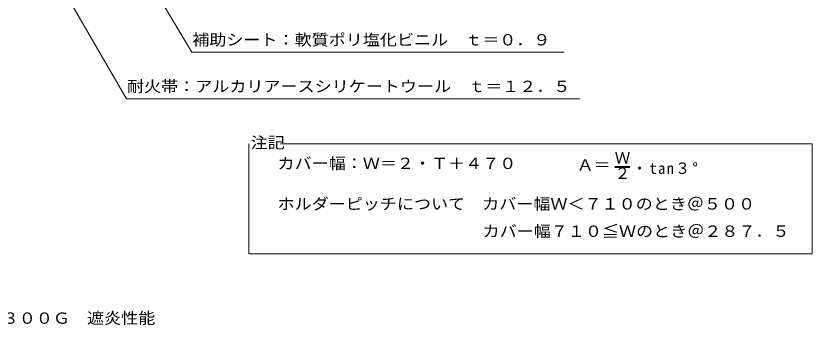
# Model space of a CAD drawing. Units: millimetres, scale not verified. Extents: x -452 to 561, y -405 to 239.
# Drawn here: x -56 to 561, y -405 to -165 of the extents above; entities that cross this region are included whole.
import ezdxf
from ezdxf.enums import TextEntityAlignment as Align

# ---------------------------------------------------------------- set-up
doc = ezdxf.new("R2010")
doc.units = ezdxf.units.MM
doc.header["$LTSCALE"] = 3
doc.layers.add('D-2', color=4, linetype='Continuous', lineweight=9)
doc.layers.add('D-4', color=7, linetype='Continuous', lineweight=9)
doc.layers.add('F-5_F-5ﾚｲﾔ', color=2, linetype='Continuous')
doc.styles.add('ＭＳ ゴシック', font='')
doc.styles.get('ＭＳ ゴシック').set_extended_font_data('MS Gothic')

msp = doc.modelspace()

# ---------------------------------------------------------------- linework, layer by layer
at = {"layer": 'D-2', "color": 7}
for p, q in [((-14.99, -32.742), (80.407, -193.492)), ((368.563, -193.492), (80.407, -193.492)), ((380.857, -229.568), (29.917, -229.568))]:
    msp.add_line(p, q, dxfattribs=at)
msp.add_lwpolyline([(29.917, -229.568), (-39.111, -110.008), (-36.019, -113.938)], dxfattribs=at)
at = {"layer": 'D-4'}
for p, q in [((124.591, -264.509), (124.591, -349.527)), ((149.034, -264.509), (560.514, -264.509)), ((560.514, -349.527), (560.514, -264.509)), ((407.788, -282.109), (419.392, -282.109)), ((407.788, -282.299), (419.392, -282.299)), ((407.788, -282.49), (419.392, -282.49)), ((407.788, -282.68), (419.392, -282.68)), ((124.591, -349.527), (560.514, -349.527))]:
    msp.add_line(p, q, dxfattribs=at)

# ---------------------------------------------------------------- texts
at = {"layer": 'D-2', "color": 2, "style": 'ＭＳ ゴシック', "width": 1.1}
for s, p in [('補助シート：軟質ポリ塩化ビニル\u3000ｔ＝０．９', (80.782, -190.877)), ('耐火帯：アルカリアースシリケートウール\u3000ｔ＝１２．５', (30.293, -226.952))]:
    msp.add_text(s, height=8.798, dxfattribs=at).set_placement(p, align=Align.BOTTOM_LEFT)
at = {"layer": 'D-4', "color": 2, "style": 'ＭＳ ゴシック', "width": 1.1}
for s, p in [('注記', (125.975, -270.516)), ('カバー幅：Ｗ＝２・Ｔ＋４７０', (146.805, -286.582)), ('Ａ＝', (378.346, -287.777)), ('ホルダーピッチについて\u3000カバー幅Ｗ＜７１０のとき＠５００', (146.805, -317.949)), ('\u3000\u3000\u3000\u3000\u3000\u3000\u3000\u3000\u3000\u3000\u3000\u3000カバー幅７１０≦Ｗのとき＠２８７．５', (147.103, -339.109))]:
    msp.add_text(s, height=8.798, dxfattribs=at).set_placement(p, align=Align.BOTTOM_LEFT)
at = {"layer": 'D-4', "color": 2, "style": 'ＭＳ ゴシック'}
for s, p in [('Ｗ', (407.795, -282.328)), ('２', (407.795, -294.184))]:
    msp.add_text(s, height=8.798, dxfattribs=at).set_placement(p, align=Align.BOTTOM_LEFT)
at = {"layer": 'D-4', "color": 2, "insert": (421.287, -287.898), "char_height": 8.798, "attachment_point": 7, "style": 'ＭＳ ゴシック'}
msp.add_mtext('\\T1.17;\\W0.95;・tan３°', dxfattribs=at)
at = {"layer": 'F-5_F-5ﾚｲﾔ', "style": 'ＭＳ ゴシック', "width": 1.1}
msp.add_text('屋根－屋根\u3000ＳＸ１１Ｌ－３００Ｇ\u3000遮炎性能', height=8.798, dxfattribs=at).set_placement((-225.048, -406.442), align=Align.BOTTOM_LEFT)

doc.saveas('drawing.dxf')
